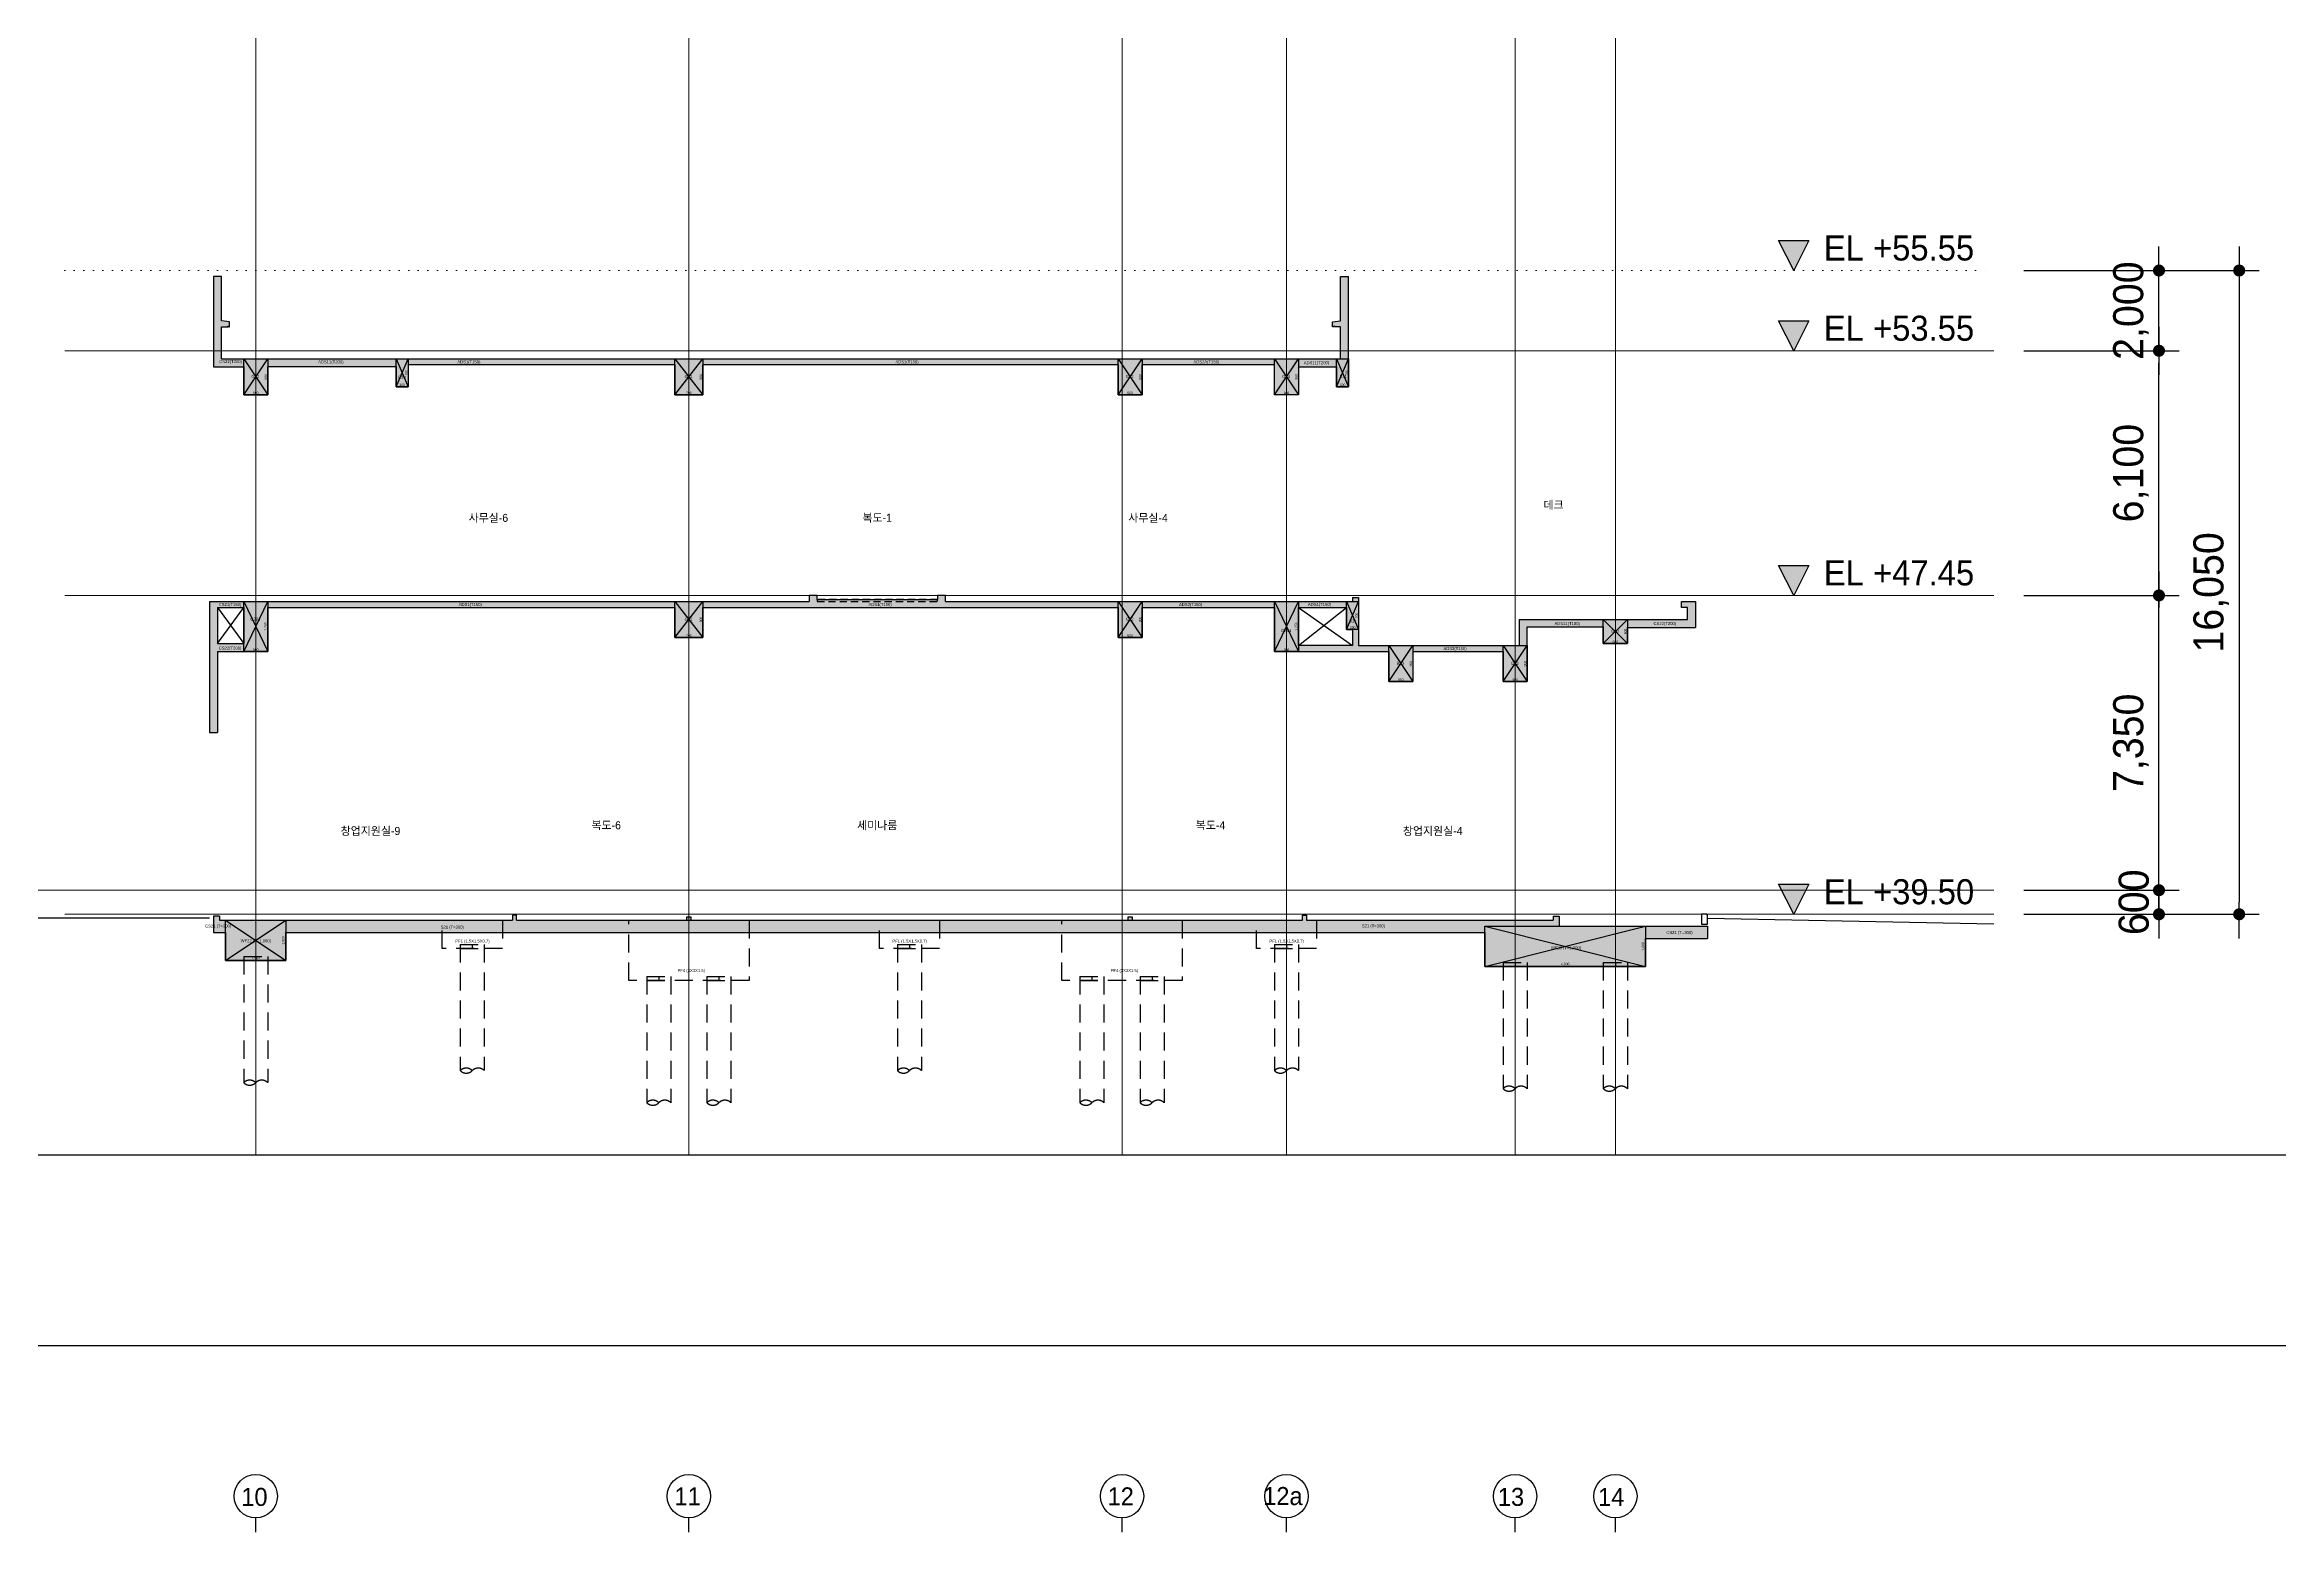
# Model space of a CAD drawing. Header units: millimetres. Extents: x 0 to 841000, y -242618 to -87908.
# Drawn here: x 122034 to 177750, y -241067 to -203978 of the extents above; entities that cross this region are included whole.
import ezdxf
from ezdxf.enums import TextEntityAlignment as Align

# ---------------------------------------------------------------- set-up
doc = ezdxf.new("R2010")
doc.units = ezdxf.units.MM
doc.header["$LTSCALE"] = 250
for name, pattern in [('DOT', [6.35, 0, -6.35]), ('HID', [2.8, 1.8, -1]), ('HIDDEN', [9.525, 6.35, -3.175]), ('PHANTOM2', [31.75, 15.875, -3.175, 3.175, -3.175, 3.175, -3.175])]:
    doc.linetypes.add(name, pattern=pattern)
doc.layers.get('Defpoints').update_dxf_attribs({"color": 151})
for name, color, linetype in [('A-CON', 2, 'Continuous'), ('A-CON-HID', 4, 'HID'), ('A-DIM', 7, 'Continuous'), ('A-SITE', 3, 'PHANTOM2'), ('A-SYM-LEVEL', 7, 'Continuous'), ('OPEN', 1, 'HID'), ('구조SOLID', 253, 'Continuous'), ('기초', 5, 'HIDDEN')]:
    doc.layers.add(name, color=color, linetype=linetype)
for name, color, linetype, plot in [('AS-HIDLINE', 205, 'Continuous', False), ('CK', 221, 'Continuous', False), ('NO-TEXT', 150, 'Continuous', False), ('NOPLOT', 191, 'Continuous', False)]:
    doc.layers.add(name, color=color, linetype=linetype, plot=plot)
doc.layers.add('CEN', color=1, linetype='Continuous', lineweight=9)
doc.styles.add('Gdim', font='Dotum.ttf')
doc.styles.add('Gtx', font='Dotum.ttf')
doc.styles.get("Standard").update_dxf_attribs({"font": 'Dotum.ttf'})
doc.dimstyles.new('G-Xdim', dxfattribs={"dimscale": 30, "dimtxt": 2, "dimasz": 1, "dimexe": 1.2, "dimexo": 1.2, "dimgap": 0, "dimtad": 1, "dimdec": 1, "dimdsep": 46, "dimlunit": 6, "dimtxsty": 'Gdim', "dimcen": 1, "dimse1": 1, "dimse2": 1, "dimsd1": 1, "dimsd2": 1, "dimclrd": 1, "dimclre": 1, "dimclrt": 256, "dimadec": 0, "dimazin": 0, "dimtfac": 1, "dimtdec": 1, "dimtix": 1, "dimtmove": 2, "dimatfit": 1, "dimfxl": 2, "dimtolj": 1, "dimlwd": -1, "dimlwe": -1, "dimarcsym": 0})
doc.dimstyles.new('Gdim250', dxfattribs={"dimscale": 250, "dimtxt": 3, "dimasz": 1.2, "dimexe": 2, "dimexo": 3, "dimgap": 1, "dimtad": 1, "dimdsep": 46, "dimlunit": 6, "dimtxsty": 'Standard', "dimblk1": '_CIDOT', "dimblk2": '_CIDOT', "dimsah": 1, "dimcen": 2.5, "dimdle": 2, "dimclrd": 1, "dimclre": 1, "dimclrt": 3, "dimazin": 2, "dimtfac": 1, "dimtix": 1, "dimtmove": 2, "dimatfit": 3, "dimldrblk": '_CIDOT', "dimfxl": 2, "dimtolj": 1, "dimtzin": 0, "dimarcsym": 0})

# ---------------------------------------------------------------- blocks, each defined once
blk = doc.blocks.new('*D333')
at = {"layer": 'Defpoints', "color": 0, "linetype": 'Continuous', "transparency": 16777216}
for p in [(-300, -900), (300, -880), (300, -900)]:
    blk.add_point(p, dxfattribs=at)
at = {"layer": 'AS-HIDLINE', "linetype": 'Continuous', "transparency": 16777216, "insert": (0, -850), "char_height": 60, "attachment_point": 5, "style": 'Gdim'}
blk.add_mtext('\\A1;600', dxfattribs=at)
blk = doc.blocks.new('*D334')
at = {"layer": 'Defpoints', "color": 0, "linetype": 'Continuous', "transparency": 16777216}
for p in [(300, 0), (280, 0), (300, -900)]:
    blk.add_point(p, dxfattribs=at)
at = {"layer": 'AS-HIDLINE', "linetype": 'Continuous', "transparency": 16777216, "insert": (250, -450), "char_height": 60, "attachment_point": 5, "rotation": 90, "style": 'Gdim'}
blk.add_mtext('\\A1;900', dxfattribs=at)
blk = doc.blocks.new('*D393')
at = {"layer": 'Defpoints', "color": 0, "linetype": 'Continuous', "transparency": 16777216}
for p in [(-570, -1000), (3430, -980), (3430, -1000)]:
    blk.add_point(p, dxfattribs=at)
at = {"layer": 'AS-HIDLINE', "linetype": 'Continuous', "transparency": 16777216, "insert": (1430, -944), "char_height": 60, "attachment_point": 5, "style": 'Gdim'}
blk.add_mtext('\\A1;4,000', dxfattribs=at)
blk = doc.blocks.new('*D394')
at = {"layer": 'Defpoints', "color": 0, "linetype": 'Continuous', "transparency": 16777216}
for p in [(3430, 0), (3410, 0), (3430, -1000)]:
    blk.add_point(p, dxfattribs=at)
at = {"layer": 'AS-HIDLINE', "linetype": 'Continuous', "transparency": 16777216, "insert": (3374, -500), "char_height": 60, "attachment_point": 5, "rotation": 90, "style": 'Gdim'}
blk.add_mtext('\\A1;1,000', dxfattribs=at)
blk = doc.blocks.new('*D331')
at = {"layer": 'Defpoints', "color": 0, "linetype": 'Continuous', "transparency": 16777216}
for p in [(-350, -900), (350, -880), (350, -900)]:
    blk.add_point(p, dxfattribs=at)
at = {"layer": 'AS-HIDLINE', "linetype": 'Continuous', "transparency": 16777216, "insert": (0, -850), "char_height": 60, "attachment_point": 5, "style": 'Gdim'}
blk.add_mtext('\\A1;700', dxfattribs=at)
blk = doc.blocks.new('*D332')
at = {"layer": 'Defpoints', "color": 0, "linetype": 'Continuous', "transparency": 16777216}
for p in [(350, 0), (330, 0), (350, -900)]:
    blk.add_point(p, dxfattribs=at)
at = {"layer": 'AS-HIDLINE', "linetype": 'Continuous', "transparency": 16777216, "insert": (300, -450), "char_height": 60, "attachment_point": 5, "rotation": 90, "style": 'Gdim'}
blk.add_mtext('\\A1;900', dxfattribs=at)
blk = doc.blocks.new('*D381')
at = {"layer": 'Defpoints', "color": 0, "linetype": 'Continuous', "transparency": 16777216}
for p in [(-300, -1250), (300, -1230), (300, -1250)]:
    blk.add_point(p, dxfattribs=at)
at = {"layer": 'AS-HIDLINE', "linetype": 'Continuous', "transparency": 16777216, "insert": (0, -1200), "char_height": 60, "attachment_point": 5, "style": 'Gdim'}
blk.add_mtext('\\A1;600', dxfattribs=at)
blk = doc.blocks.new('*D382')
at = {"layer": 'Defpoints', "color": 0, "linetype": 'Continuous', "transparency": 16777216}
for p in [(300, 0), (280, 0), (300, -1250)]:
    blk.add_point(p, dxfattribs=at)
at = {"layer": 'AS-HIDLINE', "linetype": 'Continuous', "transparency": 16777216, "insert": (244, -625), "char_height": 60, "attachment_point": 5, "rotation": 90, "style": 'Gdim'}
blk.add_mtext('\\A1;1,250', dxfattribs=at)
blk = doc.blocks.new('*D329')
at = {"layer": 'Defpoints', "color": 0, "linetype": 'Continuous', "transparency": 16777216}
for p in [(-600, -900), (0, -880), (0, -900)]:
    blk.add_point(p, dxfattribs=at)
at = {"layer": 'AS-HIDLINE', "linetype": 'Continuous', "transparency": 16777216, "insert": (-300, -850), "char_height": 60, "attachment_point": 5, "style": 'Gdim'}
blk.add_mtext('\\A1;600', dxfattribs=at)
blk = doc.blocks.new('*D330')
at = {"layer": 'Defpoints', "color": 0, "linetype": 'Continuous', "transparency": 16777216}
for p in [(0, 0), (-20, 0), (0, -900)]:
    blk.add_point(p, dxfattribs=at)
at = {"layer": 'AS-HIDLINE', "linetype": 'Continuous', "transparency": 16777216, "insert": (-50, -450), "char_height": 60, "attachment_point": 5, "rotation": 90, "style": 'Gdim'}
blk.add_mtext('\\A1;900', dxfattribs=at)
blk = doc.blocks.new('*D383')
at = {"layer": 'Defpoints', "color": 0, "linetype": 'Continuous', "transparency": 16777216}
for p in [(-300, -600), (300, -580), (300, -600)]:
    blk.add_point(p, dxfattribs=at)
at = {"layer": 'AS-HIDLINE', "linetype": 'Continuous', "transparency": 16777216, "insert": (0, -550), "char_height": 60, "attachment_point": 5, "style": 'Gdim'}
blk.add_mtext('\\A1;600', dxfattribs=at)
blk = doc.blocks.new('*D384')
at = {"layer": 'Defpoints', "color": 0, "linetype": 'Continuous', "transparency": 16777216}
for p in [(300, 0), (280, 0), (300, -600)]:
    blk.add_point(p, dxfattribs=at)
at = {"layer": 'AS-HIDLINE', "linetype": 'Continuous', "transparency": 16777216, "insert": (250, -300), "char_height": 60, "attachment_point": 5, "rotation": 90, "style": 'Gdim'}
blk.add_mtext('\\A1;600', dxfattribs=at)
blk = doc.blocks.new('*D327')
at = {"layer": 'Defpoints', "color": 0, "linetype": 'Continuous', "transparency": 16777216}
for p in [(0, -700), (300, -680), (300, -700)]:
    blk.add_point(p, dxfattribs=at)
at = {"layer": 'AS-HIDLINE', "linetype": 'Continuous', "transparency": 16777216, "insert": (150, -650), "char_height": 60, "attachment_point": 5, "style": 'Gdim'}
blk.add_mtext('\\A1;300', dxfattribs=at)
blk = doc.blocks.new('*D328')
at = {"layer": 'Defpoints', "color": 0, "linetype": 'Continuous', "transparency": 16777216}
for p in [(300, 0), (280, 0), (300, -700)]:
    blk.add_point(p, dxfattribs=at)
at = {"layer": 'AS-HIDLINE', "linetype": 'Continuous', "transparency": 16777216, "insert": (250, -350), "char_height": 60, "attachment_point": 5, "rotation": 90, "style": 'Gdim'}
blk.add_mtext('\\A1;700', dxfattribs=at)
blk = doc.blocks.new('*D335')
at = {"layer": 'Defpoints', "color": 0, "linetype": 'Continuous', "transparency": 16777216}
for p in [(-570, -1000), (930, -980), (930, -1000)]:
    blk.add_point(p, dxfattribs=at)
at = {"layer": 'AS-HIDLINE', "linetype": 'Continuous', "transparency": 16777216, "insert": (180, -944), "char_height": 60, "attachment_point": 5, "style": 'Gdim'}
blk.add_mtext('\\A1;1,500', dxfattribs=at)
blk = doc.blocks.new('*D336')
at = {"layer": 'Defpoints', "color": 0, "linetype": 'Continuous', "transparency": 16777216}
for p in [(930, 0), (910, 0), (930, -1000)]:
    blk.add_point(p, dxfattribs=at)
at = {"layer": 'AS-HIDLINE', "linetype": 'Continuous', "transparency": 16777216, "insert": (874, -500), "char_height": 60, "attachment_point": 5, "rotation": 90, "style": 'Gdim'}
blk.add_mtext('\\A1;1,000', dxfattribs=at)
blk = doc.blocks.new('*D337')
at = {"layer": 'Defpoints', "color": 0, "linetype": 'Continuous', "transparency": 16777216}
for p in [(-250, -700), (50, -680), (50, -700)]:
    blk.add_point(p, dxfattribs=at)
at = {"layer": 'AS-HIDLINE', "linetype": 'Continuous', "transparency": 16777216, "insert": (-100, -650), "char_height": 60, "attachment_point": 5, "style": 'Gdim'}
blk.add_mtext('\\A1;300', dxfattribs=at)
blk = doc.blocks.new('*D338')
at = {"layer": 'Defpoints', "color": 0, "linetype": 'Continuous', "transparency": 16777216}
for p in [(50, 0), (30, 0), (50, -700)]:
    blk.add_point(p, dxfattribs=at)
at = {"layer": 'AS-HIDLINE', "linetype": 'Continuous', "transparency": 16777216, "insert": (0, -350), "char_height": 60, "attachment_point": 5, "rotation": 90, "style": 'Gdim'}
blk.add_mtext('\\A1;700', dxfattribs=at)
blk = doc.blocks.new('*D375')
at = {"layer": 'Defpoints', "color": 0, "linetype": 'Continuous', "transparency": 16777216}
for p in [(-300, -700), (0, -680), (0, -700)]:
    blk.add_point(p, dxfattribs=at)
at = {"layer": 'AS-HIDLINE', "linetype": 'Continuous', "transparency": 16777216, "insert": (-150, -650), "char_height": 60, "attachment_point": 5, "style": 'Gdim'}
blk.add_mtext('\\A1;300', dxfattribs=at)
blk = doc.blocks.new('*D376')
at = {"layer": 'Defpoints', "color": 0, "linetype": 'Continuous', "transparency": 16777216}
for p in [(0, 0), (-20, 0), (0, -700)]:
    blk.add_point(p, dxfattribs=at)
at = {"layer": 'AS-HIDLINE', "linetype": 'Continuous', "transparency": 16777216, "insert": (-50, -350), "char_height": 60, "attachment_point": 5, "rotation": 90, "style": 'Gdim'}
blk.add_mtext('\\A1;700', dxfattribs=at)
blk = doc.blocks.new('A$C481fd194')
blk.add_hatch(color=256).paths.add_polyline_path([(375, 750), (-375, 750), (0, 0)])
blk.add_lwpolyline([(0, 0), (-375, 750), (375, 750), (0, 0)])
blk = doc.blocks.new('A$C8d7ec12c')
at = {"layer": 'A-SYM-LEVEL'}
for p in [(0, 0), (0, -2000), (0, -8100), (0, -16050)]:
    blk.add_blockref('A$C481fd194', p, dxfattribs=at)
at = {"layer": 'A-SYM-LEVEL', "style": 'Gdim'}
for s, p in [('EL +55.55', (750, 250)), ('EL +53.55', (750, -1750)), ('EL +47.45', (750, -7850)), ('EL +39.50', (750, -15800))]:
    blk.add_text(s, height=625, dxfattribs=at).set_placement(p)
blk = doc.blocks.new('파일')
at = {"layer": 'NOPLOT', "linetype": 'HID'}
blk.add_line((71, 790, 0), (671, 790, 0), dxfattribs=at)
at = {"layer": 'NOPLOT'}
blk.add_line((371, 890, 0), (371, 790, 0), dxfattribs=at)
at = {"layer": '기초', "linetype": 'HID'}
for p, q in [((71, 890, 0), (671, 890, 0)), ((71, 890, 0), (71, -2258, 0)), ((671, 890, 0), (671, -2258, 0))]:
    blk.add_line(p, q, dxfattribs=at)
for centre, start, end in [((221, -2408, 0), 45, 135), ((521, -2408, 0), 45, 135), ((221, -2108, 0), 225, 315)]:
    blk.add_arc(centre, 212, start, end, dxfattribs=at)
blk = doc.blocks.new('_CIDOT')
at = {"color": 0, "linetype": 'ByBlock'}
blk.add_line((2, 0), (-1, 0), dxfattribs=at)
at = {"color": 0, "linetype": 'ByBlock', "const_width": 0.5}
blk.add_lwpolyline([(-0.25, 0, 1), (0.25, 0, 1)], format="xyb", close=True, dxfattribs=at)
blk = doc.blocks.new('*D290')
at = {"layer": 'A-DIM', "color": 1, "lineweight": -2, "transparency": 16777216}
for p, q in [((171382, -217708), (175250, -217708)), ((174750, -224758), (174750, -218008)), ((171382, -225058), (175250, -225058))]:
    blk.add_line(p, q, dxfattribs=at)
at = {"layer": 'Defpoints', "color": 0, "transparency": 16777216}
for p in [(170632, -217708), (174750, -217708), (170632, -225058)]:
    blk.add_point(p, dxfattribs=at)
at = {"layer": 'A-DIM', "color": 1, "lineweight": -2, "transparency": 16777216, "xscale": 299.9999999999998, "yscale": 299.9999999999998, "zscale": 299.9999999999998}
for p, rotation in [((174750, -217708), 90), ((174750, -225058), 270)]:
    blk.add_blockref('_CIDOT', p, dxfattribs=dict(at, rotation=rotation))
at = {"layer": 'A-DIM', "color": 3, "transparency": 16777216, "insert": (174052, -221383), "char_height": 750, "attachment_point": 5, "rotation": 90}
blk.add_mtext('\\A1;7,350', dxfattribs=at)
blk = doc.blocks.new('*D291')
at = {"layer": 'A-DIM', "color": 1, "lineweight": -2, "transparency": 16777216}
for p, q in [((171382, -211608), (175250, -211608)), ((174750, -217408), (174750, -211908)), ((171382, -217708), (175250, -217708))]:
    blk.add_line(p, q, dxfattribs=at)
at = {"layer": 'Defpoints', "color": 0, "transparency": 16777216}
for p in [(170632, -211608), (174750, -211608), (170632, -217708)]:
    blk.add_point(p, dxfattribs=at)
at = {"layer": 'A-DIM', "color": 1, "lineweight": -2, "transparency": 16777216, "xscale": 299.9999999999998, "yscale": 299.9999999999998, "zscale": 299.9999999999998}
for p, rotation in [((174750, -211608), 90), ((174750, -217708), 270)]:
    blk.add_blockref('_CIDOT', p, dxfattribs=dict(at, rotation=rotation))
at = {"layer": 'A-DIM', "color": 3, "transparency": 16777216, "insert": (174052, -214658), "char_height": 750, "attachment_point": 5, "rotation": 90}
blk.add_mtext('\\A1;6,100', dxfattribs=at)
blk = doc.blocks.new('*D294')
at = {"layer": 'A-DIM', "color": 1, "lineweight": -2, "transparency": 16777216}
for p, q in [((171382, -209608), (177250, -209608)), ((176750, -209908), (176750, -225358)), ((171382, -225658), (177250, -225658))]:
    blk.add_line(p, q, dxfattribs=at)
at = {"layer": 'Defpoints', "color": 0, "transparency": 16777216}
for p in [(170632, -209608), (170632, -225658), (176750, -225658)]:
    blk.add_point(p, dxfattribs=at)
at = {"layer": 'A-DIM', "color": 1, "lineweight": -2, "transparency": 16777216, "xscale": 299.9999999999998, "yscale": 299.9999999999998, "zscale": 299.9999999999998}
for p, rotation in [((176750, -209608), 90), ((176750, -225658), 270)]:
    blk.add_blockref('_CIDOT', p, dxfattribs=dict(at, rotation=rotation))
at = {"layer": 'A-DIM', "color": 3, "transparency": 16777216, "insert": (176052, -217633), "char_height": 750, "attachment_point": 5, "rotation": 90}
blk.add_mtext('\\A1;16,050', dxfattribs=at)
blk = doc.blocks.new('*D295')
at = {"layer": 'A-DIM', "color": 1, "lineweight": -2, "transparency": 16777216}
for p, q in [((174750, -224758), (174750, -224458)), ((171382, -225058), (175250, -225058)), ((174750, -225058), (174750, -225658)), ((171382, -225658), (175250, -225658)), ((174750, -225958), (174750, -226258))]:
    blk.add_line(p, q, dxfattribs=at)
at = {"layer": 'Defpoints', "color": 0, "transparency": 16777216}
for p in [(170632, -225058), (170632, -225658), (174750, -225658)]:
    blk.add_point(p, dxfattribs=at)
at = {"layer": 'A-DIM', "color": 1, "lineweight": -2, "transparency": 16777216, "xscale": 299.9999999999998, "yscale": 299.9999999999998, "zscale": 299.9999999999998}
for p, rotation in [((174750, -225058), 270), ((174750, -225658), 90)]:
    blk.add_blockref('_CIDOT', p, dxfattribs=dict(at, rotation=rotation))
at = {"layer": 'A-DIM', "color": 3, "transparency": 16777216, "insert": (174124, -225358), "char_height": 750, "attachment_point": 5, "rotation": 90}
blk.add_mtext('\\A1;600', dxfattribs=at)
blk = doc.blocks.new('*D296')
at = {"layer": 'A-DIM', "color": 1, "lineweight": -2, "transparency": 16777216}
for p, q in [((174750, -209308), (174750, -209008)), ((171382, -209608), (175250, -209608)), ((174750, -211608), (174750, -209608)), ((171382, -211608), (175250, -211608)), ((174750, -211908), (174750, -212208))]:
    blk.add_line(p, q, dxfattribs=at)
at = {"layer": 'Defpoints', "color": 0, "transparency": 16777216}
for p in [(170632, -209608), (174750, -209608), (170632, -211608)]:
    blk.add_point(p, dxfattribs=at)
at = {"layer": 'A-DIM', "color": 1, "lineweight": -2, "transparency": 16777216, "xscale": 299.9999999999998, "yscale": 299.9999999999998, "zscale": 299.9999999999998}
for p, rotation in [((174750, -209608), 270), ((174750, -211608), 90)]:
    blk.add_blockref('_CIDOT', p, dxfattribs=dict(at, rotation=rotation))
at = {"layer": 'A-DIM', "color": 3, "transparency": 16777216, "insert": (174052, -210608), "char_height": 750, "attachment_point": 5, "rotation": 90}
blk.add_mtext('\\A1;2,000', dxfattribs=at)
blk = doc.blocks.new('A$Ca5fe03a1')
at = {"layer": 'CK', "linetype": 'Continuous', "elevation": 0}
for points in [[(95200, 0), (95200, 360, -1), (95200, 1440, -1), (95200, 360, 0)], [(106000, 0), (106000, 360, -1), (106000, 1440, -1), (106000, 360, 0)], [(116800, 0), (116800, 360, -1), (116800, 1440, -1), (116800, 360, 0)], [(120900, 0), (120900, 360, -1), (120900, 1440, -1), (120900, 360, 0)], [(126600, 0), (126600, 360, -1), (126600, 1440, -1), (126600, 360, 0)], [(129100, 0), (129100, 360, -1), (129100, 1440, -1), (129100, 360, 0)]]:
    blk.add_lwpolyline(points, format="xyb", dxfattribs=at)
at = {"layer": 'CK', "linetype": 'Continuous', "style": 'Gtx'}
for s, p in [('10', (94840, 658)), ('11', (105640, 670)), ('12', (116440, 670)), ('12a', (120320, 679)), ('13', (126171, 658)), ('14', (128671, 658))]:
    blk.add_text(s, height=450, dxfattribs=at).set_placement(p)
blk = doc.blocks.new('*U109')
at = {"layer": 'AS-HIDLINE', "linetype": 'Continuous'}
for p, q in [((-300, -900), (300, 0)), ((-300, 0), (300, -900))]:
    blk.add_line(p, q, dxfattribs=at)
blk.add_lwpolyline([(-300, -900), (-300, 0), (300, 0), (300, -900)], close=True, dxfattribs=at)
dim = blk.add_linear_dim(base=(280.13, 0), p1=(300, -900), p2=(300, 0), angle=90, dimstyle='G-Xdim', override={"dimtxsty": 'Gdim'}, dxfattribs=at)
dim.commit()
dim.dimension.update_dxf_attribs({"geometry": '*D334', "text_midpoint": (250.09, -450)})
dim = blk.add_linear_dim(base=(300, -880.06), p1=(-300, -900), p2=(300, -900), dimstyle='G-Xdim', override={"dimtxsty": 'Gdim'}, dxfattribs=at)
dim.commit()
dim.dimension.update_dxf_attribs({"geometry": '*D333', "text_midpoint": (0, -850.02)})
blk = doc.blocks.new('*U141')
at = {"layer": 'AS-HIDLINE', "linetype": 'Continuous'}
for p, q in [((-570.09, -1000), (3429.91, 0)), ((-570.09, 0), (3429.91, -1000))]:
    blk.add_line(p, q, dxfattribs=at)
blk.add_lwpolyline([(-570.09, -1000), (-570.09, 0), (3429.91, 0), (3429.91, -1000)], close=True, dxfattribs=at)
dim = blk.add_linear_dim(base=(3410.04, 0), p1=(3429.91, -1000), p2=(3429.91, 0), angle=90, dimstyle='G-Xdim', override={"dimtxsty": 'Gdim'}, dxfattribs=at)
dim.commit()
dim.dimension.update_dxf_attribs({"geometry": '*D394', "text_midpoint": (3374.21, -500)})
dim = blk.add_linear_dim(base=(3429.91, -980.06), p1=(-570.09, -1000), p2=(3429.91, -1000), dimstyle='G-Xdim', override={"dimtxsty": 'Gdim'}, dxfattribs=at)
dim.commit()
dim.dimension.update_dxf_attribs({"geometry": '*D393', "text_midpoint": (1429.91, -944.24)})
blk = doc.blocks.new('*U108')
at = {"layer": 'AS-HIDLINE', "linetype": 'Continuous'}
for p, q in [((-350, -900), (350, 0)), ((-350, 0), (350, -900))]:
    blk.add_line(p, q, dxfattribs=at)
blk.add_lwpolyline([(-350, -900), (-350, 0), (350, 0), (350, -900)], close=True, dxfattribs=at)
dim = blk.add_linear_dim(base=(330.13, 0), p1=(350, -900), p2=(350, 0), angle=90, dimstyle='G-Xdim', override={"dimtxsty": 'Gdim'}, dxfattribs=at)
dim.commit()
dim.dimension.update_dxf_attribs({"geometry": '*D332', "text_midpoint": (300.09, -450)})
dim = blk.add_linear_dim(base=(350, -880.06), p1=(-350, -900), p2=(350, -900), dimstyle='G-Xdim', override={"dimtxsty": 'Gdim'}, dxfattribs=at)
dim.commit()
dim.dimension.update_dxf_attribs({"geometry": '*D331', "text_midpoint": (0, -850.02)})
blk = doc.blocks.new('*U134')
at = {"layer": 'AS-HIDLINE', "linetype": 'Continuous'}
for p, q in [((-300, -1250), (300, 0)), ((-300, 0), (300, -1250))]:
    blk.add_line(p, q, dxfattribs=at)
blk.add_lwpolyline([(-300, -1250), (-300, 0), (300, 0), (300, -1250)], close=True, dxfattribs=at)
dim = blk.add_linear_dim(base=(280.13, 0), p1=(300, -1250), p2=(300, 0), angle=90, dimstyle='G-Xdim', override={"dimtxsty": 'Gdim'}, dxfattribs=at)
dim.commit()
dim.dimension.update_dxf_attribs({"geometry": '*D382', "text_midpoint": (244.31, -625)})
dim = blk.add_linear_dim(base=(300, -1230.06), p1=(-300, -1250), p2=(300, -1250), dimstyle='G-Xdim', override={"dimtxsty": 'Gdim'}, dxfattribs=at)
dim.commit()
dim.dimension.update_dxf_attribs({"geometry": '*D381', "text_midpoint": (0, -1200.02)})
blk = doc.blocks.new('*U107')
at = {"layer": 'AS-HIDLINE', "linetype": 'Continuous'}
for p, q in [((-600, -900), (0, 0)), ((-600, 0), (0, -900))]:
    blk.add_line(p, q, dxfattribs=at)
blk.add_lwpolyline([(-600, -900), (-600, 0), (0, 0), (0, -900)], close=True, dxfattribs=at)
dim = blk.add_linear_dim(base=(-19.87, 0), p1=(0, -900), p2=(0, 0), angle=90, dimstyle='G-Xdim', override={"dimtxsty": 'Gdim'}, dxfattribs=at)
dim.commit()
dim.dimension.update_dxf_attribs({"geometry": '*D330', "text_midpoint": (-49.91, -450)})
dim = blk.add_linear_dim(base=(0, -880.06), p1=(-600, -900), p2=(0, -900), dimstyle='G-Xdim', override={"dimtxsty": 'Gdim'}, dxfattribs=at)
dim.commit()
dim.dimension.update_dxf_attribs({"geometry": '*D329', "text_midpoint": (-300, -850.02)})
blk = doc.blocks.new('*U135')
at = {"layer": 'AS-HIDLINE', "linetype": 'Continuous'}
for p, q in [((-300, -600), (300, 0)), ((-300, 0), (300, -600))]:
    blk.add_line(p, q, dxfattribs=at)
blk.add_lwpolyline([(-300, -600), (-300, 0), (300, 0), (300, -600)], close=True, dxfattribs=at)
dim = blk.add_linear_dim(base=(280.13, 0), p1=(300, -600), p2=(300, 0), angle=90, dimstyle='G-Xdim', override={"dimtxsty": 'Gdim'}, dxfattribs=at)
dim.commit()
dim.dimension.update_dxf_attribs({"geometry": '*D384', "text_midpoint": (250.09, -300)})
dim = blk.add_linear_dim(base=(300, -580.06), p1=(-300, -600), p2=(300, -600), dimstyle='G-Xdim', override={"dimtxsty": 'Gdim'}, dxfattribs=at)
dim.commit()
dim.dimension.update_dxf_attribs({"geometry": '*D383', "text_midpoint": (0, -550.02)})
blk = doc.blocks.new('*U106')
at = {"layer": 'AS-HIDLINE', "linetype": 'Continuous'}
for p, q in [((0, -700), (300, 0)), ((0, 0), (300, -700))]:
    blk.add_line(p, q, dxfattribs=at)
blk.add_lwpolyline([(0, -700), (0, 0), (300, 0), (300, -700)], close=True, dxfattribs=at)
dim = blk.add_linear_dim(base=(280.13, 0), p1=(300, -700), p2=(300, 0), angle=90, dimstyle='G-Xdim', override={"dimtxsty": 'Gdim'}, dxfattribs=at)
dim.commit()
dim.dimension.update_dxf_attribs({"geometry": '*D328', "text_midpoint": (250.09, -350)})
dim = blk.add_linear_dim(base=(300, -680.06), p1=(0, -700), p2=(300, -700), dimstyle='G-Xdim', override={"dimtxsty": 'Gdim'}, dxfattribs=at)
dim.commit()
dim.dimension.update_dxf_attribs({"geometry": '*D327', "text_midpoint": (150, -650.02)})
blk = doc.blocks.new('*U110')
at = {"layer": 'AS-HIDLINE', "linetype": 'Continuous'}
for p, q in [((-570.09, -1000), (929.91, 0)), ((-570.09, 0), (929.91, -1000))]:
    blk.add_line(p, q, dxfattribs=at)
blk.add_lwpolyline([(-570.09, -1000), (-570.09, 0), (929.91, 0), (929.91, -1000)], close=True, dxfattribs=at)
dim = blk.add_linear_dim(base=(910.04, 0), p1=(929.91, -1000), p2=(929.91, 0), angle=90, dimstyle='G-Xdim', override={"dimtxsty": 'Gdim'}, dxfattribs=at)
dim.commit()
dim.dimension.update_dxf_attribs({"geometry": '*D336', "text_midpoint": (874.21, -500)})
dim = blk.add_linear_dim(base=(929.91, -980.06), p1=(-570.09, -1000), p2=(929.91, -1000), dimstyle='G-Xdim', override={"dimtxsty": 'Gdim'}, dxfattribs=at)
dim.commit()
dim.dimension.update_dxf_attribs({"geometry": '*D335', "text_midpoint": (179.91, -944.24)})
blk = doc.blocks.new('*U111')
at = {"layer": 'AS-HIDLINE', "linetype": 'Continuous'}
for p, q in [((-250, -700), (50, 0)), ((-250, 0), (50, -700))]:
    blk.add_line(p, q, dxfattribs=at)
blk.add_lwpolyline([(-250, -700), (-250, 0), (50, 0), (50, -700)], close=True, dxfattribs=at)
dim = blk.add_linear_dim(base=(30.13, 0), p1=(50, -700), p2=(50, 0), angle=90, dimstyle='G-Xdim', override={"dimtxsty": 'Gdim'}, dxfattribs=at)
dim.commit()
dim.dimension.update_dxf_attribs({"geometry": '*D338', "text_midpoint": (0.09, -350)})
dim = blk.add_linear_dim(base=(50, -680.06), p1=(-250, -700), p2=(50, -700), dimstyle='G-Xdim', override={"dimtxsty": 'Gdim'}, dxfattribs=at)
dim.commit()
dim.dimension.update_dxf_attribs({"geometry": '*D337', "text_midpoint": (-100, -650.02)})
blk = doc.blocks.new('*U130')
at = {"layer": 'AS-HIDLINE', "linetype": 'Continuous'}
for p, q in [((-300, -700), (0, 0)), ((-300, 0), (0, -700))]:
    blk.add_line(p, q, dxfattribs=at)
blk.add_lwpolyline([(-300, -700), (-300, 0), (0, 0), (0, -700)], close=True, dxfattribs=at)
dim = blk.add_linear_dim(base=(-19.87, 0), p1=(0, -700), p2=(0, 0), angle=90, dimstyle='G-Xdim', override={"dimtxsty": 'Gdim'}, dxfattribs=at)
dim.commit()
dim.dimension.update_dxf_attribs({"geometry": '*D376', "text_midpoint": (-49.91, -350)})
dim = blk.add_linear_dim(base=(0, -680.06), p1=(-300, -700), p2=(0, -700), dimstyle='G-Xdim', override={"dimtxsty": 'Gdim'}, dxfattribs=at)
dim.commit()
dim.dimension.update_dxf_attribs({"geometry": '*D375', "text_midpoint": (-150, -650.02)})

msp = doc.modelspace()

# ---------------------------------------------------------------- hatches: boundary and pattern name
at = {"layer": '구조SOLID'}
h = msp.add_hatch(color=253, dxfattribs=at)
h.dxf.hatch_style = 1
h.paths.add_polyline_path([(138445.252, -211958.412), (148795.252, -211958.412), (148795.252, -212708.412), (149395.252, -212708.412), (149395.252, -211958.412), (152695.252, -211958.412), (152695.252, -212708.412), (153295.252, -212708.412), (153295.252, -212008.412), (154245.252, -212008.412), (154245.252, -212508.412), (154545.252, -212508.412), (154545.252, -209758.412), (154345.252, -209758.412), (154345.252, -210858.412), (154145.252, -210888.412), (154145.252, -211008.412), (154175.252, -211008.412), (154175.252, -210993.412), (154190.252, -210993.412), (154190.252, -211008.412), (154345.252, -211008.412), (154345.252, -211808.412), (126445.252, -211808.412), (126445.252, -211008.412), (126600.252, -211008.412), (126600.252, -210993.412), (126615.252, -210993.412), (126615.252, -211008.412), (126645.252, -211008.412), (126645.252, -210888.412), (126445.252, -210858.412), (126445.252, -209758.412), (126245.252, -209758.412), (126245.252, -212008.412), (126995.252, -212008.412), (126995.252, -212708.412), (127595.252, -212708.412), (127595.252, -212008.412), (130795.252, -212008.412), (130795.252, -212508.412), (131095.252, -212508.412), (131095.252, -211958.412), (137745.252, -211958.412), (137745.252, -212708.412), (138445.252, -212708.412)])
h = msp.add_hatch(color=253, dxfattribs=at)
h.dxf.hatch_style = 1
h.paths.add_polyline_path([(138445.252, -218008.412), (148795.252, -218008.412), (148795.252, -218758.412), (149395.252, -218758.412), (149395.252, -218008.412), (152695.252, -218008.412), (152695.252, -219108.412), (155545.252, -219108.412), (155545.252, -219858.412), (156145.252, -219858.412), (156145.252, -219108.412), (158395.252, -219108.412), (158395.252, -219858.412), (158995.252, -219858.412), (158995.252, -218488.412), (160895.252, -218488.412), (160895.252, -218908.412), (161495.252, -218908.412), (161495.252, -218508.412), (163195.252, -218508.412), (163195.252, -217858.412), (162845.252, -217858.412), (162845.252, -218008.412), (162995.252, -218008.412), (162995.252, -218308.412), (158795.252, -218308.412), (158795.252, -218958.412), (154795.252, -218958.412), (154795.252, -217758.412), (154645.252, -217758.412), (154645.252, -217858.412), (144495.252, -217858.412), (144495.252, -217708.412), (144295.252, -217708.412), (144295.252, -217808.412), (141295.252, -217808.412), (141295.252, -217708.412), (141095.252, -217708.412), (141095.252, -217858.412), (126145.252, -217858.412), (126145.252, -221128.412), (126345.252, -221128.412), (126345.252, -219108.412), (127595.252, -219108.412), (127595.252, -218008.412), (137745.252, -218008.412), (137745.252, -218758.412), (138445.252, -218758.412)])
h.paths.add_polyline_path([(126995.252, -218908.412), (126345.252, -218908.412), (126345.252, -218008.412), (126995.252, -218008.412)], flags=16)
h.paths.add_polyline_path([(153295.252, -218008.412), (154495.252, -218008.412), (154495.252, -218558.412), (154645.252, -218558.412), (154645.252, -218958.412), (153295.252, -218958.412)], flags=16)
h = msp.add_hatch(color=253, dxfattribs=at)
h.dxf.hatch_style = 1
h.paths.add_polyline_path([(128045.252, -226108.412), (157945.252, -226108.412), (157945.252, -226958.412), (161945.252, -226958.412), (161945.252, -226258.412), (163495.252, -226258.412), (163495.252, -225958.412), (159795.252, -225958.412), (159795.252, -225708.412), (159645.252, -225708.412), (159645.252, -225808.412), (153495.391, -225808.412), (153495.391, -225678.412), (153395.391, -225678.412), (153395.391, -225808.412), (149145.391, -225808.412), (149145.391, -225723.412), (149045.391, -225723.412), (149045.391, -225808.412), (138145.391, -225808.412), (138145.391, -225723.412), (138045.391, -225723.412), (138045.391, -225808.412), (133795.391, -225808.412), (133795.391, -225678.412), (133695.391, -225678.412), (133695.391, -225808.412), (126395.252, -225808.412), (126395.252, -225708.412), (126245.252, -225708.412), (126245.252, -226108.412), (126545.252, -226108.412), (126545.252, -226808.412), (128045.252, -226808.412)])

# ---------------------------------------------------------------- linework, layer by layer
at = {"layer": 'A-CON'}
for p, q in [((126445.252, -209758.412), (126245.252, -209758.412)), ((126245.252, -209758.412), (126245.252, -212008.412)), ((126445.252, -210858.412), (126445.252, -209758.412)), ((154345.252, -210858.412), (154345.252, -209758.412)), ((154345.252, -209758.412), (154545.252, -209758.412)), ((154545.252, -212508.412), (154545.252, -209758.412)), ((126645.252, -210888.412), (126445.252, -210858.412)), ((126445.252, -211808.412), (126445.252, -211008.412)), ((126445.252, -211008.412), (126600.252, -211008.412)), ((126600.252, -211008.412), (126600.252, -210993.412)), ((126600.252, -210993.412), (126615.252, -210993.412)), ((126615.252, -210993.412), (126615.252, -211008.412)), ((126615.252, -211008.412), (126645.252, -211008.412)), ((126645.252, -211008.412), (126645.252, -210888.412)), ((154145.252, -210888.412), (154345.252, -210858.412)), ((154145.252, -211008.412), (154145.252, -210888.412)), ((154175.252, -211008.412), (154145.252, -211008.412)), ((154190.252, -210993.412), (154175.252, -210993.412)), ((154175.252, -210993.412), (154175.252, -211008.412)), ((154190.252, -211008.412), (154190.252, -210993.412)), ((154345.252, -211008.412), (154190.252, -211008.412)), ((154345.252, -211808.412), (154345.252, -211008.412)), ((126245.252, -212008.412), (126995.252, -212008.412)), ((126445.252, -211808.412), (154345.252, -211808.412)), ((126995.252, -212008.412), (126995.252, -212708.412)), ((127595.252, -212708.412), (127595.252, -212008.412)), ((130795.252, -212008.412), (127595.252, -212008.412)), ((130795.252, -212008.412), (130795.252, -212508.412)), ((137745.252, -211958.412), (131095.252, -211958.412)), ((131095.252, -211958.412), (131095.252, -212508.412)), ((137745.252, -211958.412), (137745.252, -212708.412)), ((148795.252, -211958.412), (138445.252, -211958.412)), ((138445.252, -212708.412), (138445.252, -211958.412)), ((148795.252, -211958.412), (148795.252, -212708.412)), ((152695.252, -211958.412), (149395.252, -211958.412)), ((149395.252, -212708.412), (149395.252, -211958.412)), ((152695.252, -212708.412), (152695.252, -211958.412)), ((153295.252, -212008.412), (153295.252, -212708.412)), ((153295.252, -212008.412), (154245.252, -212008.412)), ((154245.252, -212008.412), (154245.252, -212508.412)), ((126995.252, -212708.412), (127595.252, -212708.412)), ((130795.252, -212508.412), (131095.252, -212508.412)), ((137745.252, -212708.412), (138445.252, -212708.412)), ((148795.252, -212708.412), (149395.252, -212708.412)), ((153295.252, -212708.412), (152695.252, -212708.412)), ((154245.252, -212508.412), (154545.252, -212508.412)), ((141295.252, -217708.412), (141095.252, -217708.412)), ((141095.252, -217708.412), (141095.252, -217858.412)), ((141295.252, -217808.412), (141295.252, -217708.412)), ((141295.252, -217808.412), (144295.252, -217808.412)), ((144495.252, -217708.412), (144295.252, -217708.412)), ((144295.252, -217708.412), (144295.252, -217808.412)), ((144495.252, -217858.412), (144495.252, -217708.412)), ((154645.252, -217758.412), (154645.252, -217858.412)), ((154645.252, -217758.412), (154795.252, -217758.412)), ((154795.252, -217758.412), (154795.252, -218958.412)), ((126145.252, -217858.412), (141095.252, -217858.412)), ((126145.252, -217858.412, 0), (126145.252, -221128.412, 0)), ((126345.252, -218008.412, 0), (126995.252, -218008.412)), ((126345.252, -218008.412, 0), (126345.252, -218908.412, 0)), ((126995.252, -218008.412), (126995.252, -218908.412)), ((127595.252, -218008.412), (137745.252, -218008.412)), ((127595.252, -219108.412), (127595.252, -218008.412)), ((137745.252, -218008.412), (137745.252, -218758.412)), ((138445.252, -218008.412), (148795.252, -218008.412)), ((138445.252, -218758.412), (138445.252, -218008.412)), ((144495.252, -217858.412), (154645.252, -217858.412)), ((148795.252, -218008.412), (148795.252, -218758.412)), ((149395.252, -218008.412), (152695.252, -218008.412)), ((149395.252, -218758.412), (149395.252, -218008.412)), ((152695.252, -218008.412), (152695.252, -219108.412)), ((153295.252, -218958.412), (153295.252, -218008.412)), ((153295.252, -218008.412), (154495.252, -218008.412)), ((154495.252, -218008.412), (154495.252, -218558.412)), ((158795.252, -218308.412), (162995.252, -218308.412)), ((158795.252, -218308.412), (158795.252, -218958.412)), ((162845.252, -218008.412), (162845.252, -217858.412)), ((162845.252, -217858.412), (163195.252, -217858.412)), ((162995.252, -218008.412), (162845.252, -218008.412)), ((162995.252, -218308.412), (162995.252, -218008.412)), ((163195.252, -217858.412), (163195.252, -218508.412)), ((126345.252, -218908.412), (126995.252, -218908.412)), ((137745.252, -218758.412), (138445.252, -218758.412)), ((148795.252, -218758.412), (149395.252, -218758.412)), ((154645.252, -218958.412), (153295.252, -218958.412)), ((154495.252, -218558.412), (154645.252, -218558.412)), ((154645.252, -218558.412), (154645.252, -218958.412)), ((154795.252, -218958.412), (158795.252, -218958.412)), ((158995.252, -218488.412), (160895.252, -218488.412)), ((158995.252, -219858.412), (158995.252, -218488.412)), ((160895.252, -218488.412), (160895.252, -218908.412)), ((160895.252, -218908.412), (161495.252, -218908.412)), ((161495.252, -218908.412), (161495.252, -218508.412)), ((161495.252, -218508.412), (163195.252, -218508.412)), ((126345.252, -219108.412), (127595.252, -219108.412)), ((126345.252, -219108.412, 0), (126345.252, -221128.412, 0)), ((152695.252, -219108.412), (155545.252, -219108.412)), ((155545.252, -219108.412), (155545.252, -219858.412)), ((156145.252, -219108.412), (158395.252, -219108.412)), ((156145.252, -219108.412), (156145.252, -219858.412)), ((158395.252, -219108.412), (158395.252, -219858.412)), ((155545.252, -219858.412), (156145.252, -219858.412)), ((158395.252, -219858.412), (158995.252, -219858.412)), ((126145.252, -221128.412, 0), (126345.252, -221128.412, 0)), ((126245.252, -225708.412, 0), (126245.252, -226108.412, 0)), ((126395.252, -225708.412, 0), (126245.252, -225708.412, 0)), ((126245.252, -226108.412), (126545.252, -226108.412)), ((126395.252, -225708.412, 0), (126395.252, -225808.412, 0)), ((126395.252, -225808.412), (133695.391, -225808.412)), ((126545.252, -226108.412), (126545.252, -226808.412)), ((128045.252, -226108.412), (157945.252, -226108.412)), ((128045.252, -226808.412), (128045.252, -226108.412)), ((133795.391, -225678.412), (133695.391, -225678.412)), ((133695.391, -225678.412), (133695.391, -225808.412)), ((133795.391, -225808.412), (133795.391, -225678.412)), ((133795.391, -225808.412), (138045.391, -225808.412)), ((138045.391, -225808.412, 0), (138045.391, -225723.412, 0)), ((138045.391, -225723.412, 0), (138145.391, -225723.412, 0)), ((138145.391, -225723.412, 0), (138145.391, -225808.412, 0)), ((138145.391, -225808.412), (149045.39, -225808.412)), ((149045.391, -225808.412, 0), (149045.391, -225723.412, 0)), ((149045.391, -225723.412, 0), (149145.391, -225723.412, 0)), ((149145.39, -225808.412), (153395.391, -225808.412)), ((149145.391, -225723.412, 0), (149145.391, -225808.412, 0)), ((153395.391, -225808.412), (153395.391, -225678.412)), ((153395.391, -225678.412), (153495.391, -225678.412)), ((153495.391, -225678.412), (153495.391, -225808.412)), ((153495.391, -225808.412), (159645.252, -225808.412)), ((157945.252, -226108.412), (157945.252, -226958.412)), ((159645.252, -225708.412), (159795.252, -225708.412)), ((159645.252, -225708.412), (159645.252, -225808.412)), ((159795.252, -225708.412), (159795.252, -225958.412)), ((159795.252, -225958.412), (163495.252, -225958.412)), ((163495.252, -225958.412), (163495.252, -226258.412)), ((161945.252, -226258.412), (163495.252, -226258.412)), ((161945.252, -226958.412), (161945.252, -226258.412)), ((126545.252, -226808.412), (128045.252, -226808.412)), ((157945.252, -226958.412), (161945.252, -226958.412))]:
    msp.add_line(p, q, dxfattribs=at)
at = {"layer": 'A-CON-HID', "linetype": 'HID', "ltscale": 0.4, "elevation": 0}
msp.add_lwpolyline([(141295.252, -217858.412), (144295.252, -217858.412), (144295.252, -217808.412), (141295.252, -217808.412)], close=True, dxfattribs=at)
at = {"layer": 'A-SITE', "linetype": 'Continuous'}
msp.add_line((126145.252, -225758.412), (116895.252, -225758.412), dxfattribs=at)
at = {"layer": 'A-SITE', "color": 2}
msp.add_lwpolyline([(163495.252, -225908.412), (163495.252, -225678.412), (163475.252, -225658.412), (163345.252, -225658.412), (163345.252, -225908.412), (163495.252, -225908.412)], dxfattribs=at)
at = {"layer": 'A-SITE', "linetype": 'Continuous'}
msp.add_lwpolyline([(163495.252, -225758.412), (170632.413, -225893.956)], dxfattribs=at)
at = {"layer": 'CEN'}
for p, q in [((127295.252, -173732.865), (127295.252, -231658.412)), ((138095.252, -173732.865), (138095.252, -231658.412)), ((148895.252, -173732.865), (148895.252, -231658.412)), ((152995.252, -173732.865), (152995.252, -231658.412)), ((158695.252, -173732.865), (158695.252, -231658.412)), ((161195.252, -173732.865), (161195.252, -231658.412)), ((122533.722, -211608.412), (170632.413, -211608.412)), ((122533.722, -217708.412), (170632.413, -217708.412)), ((19867.587, -225058.412), (170632.413, -225058.412)), ((122533.722, -225658.412), (170632.413, -225658.412))]:
    msp.add_line(p, q, dxfattribs=at)
at = {"layer": 'CEN', "color": 11, "linetype": 'DOT', "ltscale": 0.15}
msp.add_line((122533.722, -209608.412), (170632.413, -209608.412), dxfattribs=at)
at = {"layer": 'NOPLOT'}
for points in [[(0, -87908.412), (0, -236408.412), (210250, -236408.412), (210250, -87908.412)], [(8250, -92658.412), (8250, -231658.412), (182250, -231658.412), (182250, -92658.412)]]:
    msp.add_lwpolyline(points, close=True, dxfattribs=at)
at = {"layer": 'OPEN', "linetype": 'Continuous'}
for p, q in [((126345.252, -218008.412, 0), (126995.252, -218908.412)), ((126345.252, -218908.412), (126995.252, -218008.412)), ((153295.252, -218958.412), (154495.252, -218008.412)), ((153295.252, -218008.412), (154645.252, -218958.412))]:
    msp.add_line(p, q, dxfattribs=at)
at = {"layer": '기초', "linetype": 'HID', "elevation": 0}
for points in [[(131945.252, -225808.412), (133445.252, -225808.412), (133445.252, -226508.412), (131945.252, -226508.412)], [(136595.252, -225808.412), (139595.252, -225808.412), (139595.252, -227308.412), (136595.252, -227308.412)], [(142845.252, -225808.412), (144345.252, -225808.412), (144345.252, -226508.412), (142845.252, -226508.412)], [(152245.252, -225808.412), (153745.252, -225808.412), (153745.252, -226508.412), (152245.252, -226508.412)]]:
    msp.add_lwpolyline(points, close=True, dxfattribs=at)
at = {"layer": '기초', "linetype": 'HID'}
msp.add_lwpolyline([(147395.252, -225808.412), (150395.252, -225808.412), (150395.252, -227308.412), (147395.252, -227308.412)], close=True, dxfattribs=at)

# ---------------------------------------------------------------- block references
at = {"layer": 'A-SYM-LEVEL'}
msp.add_blockref('A$C8d7ec12c', (165641.635, -209608.412), dxfattribs=at)
at = {"layer": 'AS-HIDLINE', "linetype": 'Continuous'}
for name, p in [('*U107', (127595.252, -211808.412)), ('*U130', (131095.252, -211808.412)), ('*U108', (138095.252, -211808.412)), ('*U109', (149095.252, -211808.412)), ('*U107', (153295.252, -211808.412)), ('*U111', (154495.253, -211808.412)), ('*U134', (127295.252, -217858.412)), ('*U108', (138095.252, -217858.412)), ('*U109', (149095.252, -217858.412)), ('*U134', (152995.252, -217858.412)), ('*U106', (154495.253, -217858.412)), ('*U135', (161195.252, -218308.412)), ('*U109', (155845.252, -218958.412)), ('*U109', (158695.252, -218958.412)), ('*U110', (127115.346, -225808.412)), ('*U141', (158515.346, -225958.412))]:
    msp.add_blockref(name, p, dxfattribs=at)
at = {"layer": 'CK'}
msp.add_blockref('A$Ca5fe03a1', (32095.252, -241066.653), dxfattribs=at)
at = {"layer": '기초'}
for p in [(126924.328, -227598.075, 0), (132324.328, -227298.075, 0), (143224.328, -227298.075, 0), (152624.328, -227298.075, 0), (136974.328, -228098.075, 0), (138474.328, -228098.075, 0), (147774.328, -228098.075, 0), (149274.328, -228098.075, 0), (158324.328, -227748.075, 0), (160824.328, -227748.075, 0)]:
    msp.add_blockref('파일', p, dxfattribs=at)

# ---------------------------------------------------------------- texts
at = {"layer": 'AS-HIDLINE', "color": 1, "linetype": 'Continuous', "style": 'Gtx'}
for s, p in [('CS22(T200)', (126669.076, -211879.461)), ('B20', (130940.916, -212270.198)), ('ADS11(T200)', (153744.187, -211906.664)), ('CS21(T150)', (126655.015, -217935.381)), ('G32d', (127286.444, -218301.466)), ('ADS1(T150)', (142863.541, -217935.381)), ('CS22(T200)', (162429.886, -218408.656)), ('G34d', (152986.444, -218585.94)), ('CS22(T200)', (126655.015, -219021.365)), ('ADS2(T150)', (157198.328, -219035.456))]:
    msp.add_text(s, height=75, dxfattribs=at).set_placement(p, align=Align.MIDDLE_CENTER)
at = {"layer": 'AS-HIDLINE', "linetype": 'Continuous', "style": 'Gtx'}
for s, p in [('G32', (127286.444, -212251.466)), ('ADS11(T200)', (129169.186, -211885.381)), ('ADS1(T150)', (132610.856, -211885.381, 0)), ('G31', (138086.444, -212251.466)), ('ADS1(T150)', (143535.17, -211885.381, 0)), ('G32', (149086.444, -212251.466)), ('ADS2A(T150)', (150999.588, -211885.381, 0)), ('G34', (152986.444, -212251.466)), ('B31', (154410.736, -212251.466)), ('ADS1(T150)', (132644.186, -217935.381)), ('G31', (138086.444, -218301.466)), ('G32', (149086.444, -218301.466)), ('ADS2(T150)', (150604.061, -217935.749)), ('ADS1(T150)', (153819.083, -217932.188)), ('B31', (154652.444, -218350.068)), ('ADS11(T180)', (159995.337, -218408.656)), ('G20', (161186.444, -218601.466)), ('B23', (155836.444, -219401.466)), ('G23', (158686.444, -219401.466)), ('CS21 (T=300)', (126358.216, -225952.096)), ('S21 (T=300)', (132196.459, -225978.573)), ('S21 (T=300)', (155162.908, -225948.347)), ('CS21 (T=300)', (162794.49, -226111.873)), ('WF22 (T=1,000)', (127297.576, -226319.426)), ('PF1 (1.5X1.5X0.7)', (132699.256, -226325.054)), ('PF1 (1.5X1.5X0.7)', (143599.256, -226325.054)), ('PF1 (1.5X1.5X0.7)', (152999.256, -226325.054)), ('MF23 (T=1,000)', (159969.103, -226491.547)), ('PF4 (3X3X1.5)', (138155.25, -227060.311)), ('PF4 (3X3X1.5)', (148955.25, -227060.311))]:
    msp.add_text(s, height=75, dxfattribs=at).set_placement(p, align=Align.MIDDLE_CENTER)
at = {"layer": 'NO-TEXT', "style": 'Gdim'}
for s, p in [('데크', (159655.532, -215446.677)), ('사무실-6', (133095.995, -215769.569)), ('복도-1', (142791.498, -215769.569)), ('사무실-4', (149543.723, -215769.569)), ('복도-6', (136034.497, -223436.569)), ('세미나룸', (142791.498, -223436.569)), ('복도-4', (151100.788, -223436.569)), ('창업지원실-9', (130156.751, -223575.198)), ('창업지원실-4', (156641.793, -223575.198))]:
    msp.add_text(s, height=200, dxfattribs=at).set_placement(p, align=Align.MIDDLE)

# ---------------------------------------------------------------- dimensions: what is measured, and where the dimension line sits
at = {"layer": 'A-DIM'}
for base, p1, p2, angle, picture, middle in [((176750, -225658.412), (170632.413, -209608.412), (170632.413, -225658.412), 90, '*D294', (176052.239, -217633.412)), ((174750, -209608.412), (170632.413, -211608.412), (170632.413, -209608.412), 270, '*D296', (174052.239, -210608.412)), ((174750, -211608.412), (170632.413, -217708.412), (170632.413, -211608.412), 270, '*D291', (174052.239, -214658.412)), ((174750, -217708.412), (170632.413, -225058.412), (170632.413, -217708.412), 270, '*D290', (174052.239, -221383.412)), ((174750, -225658.412), (170632.413, -225058.412), (170632.413, -225658.412), 270, '*D295', (174124.491, -225358.412))]:
    dim = msp.add_linear_dim(base=base, p1=p1, p2=p2, angle=angle, dimstyle='Gdim250', override={"dimdec": 0}, dxfattribs=at)
    dim.commit()
    dim.dimension.update_dxf_attribs({"geometry": picture, "text_midpoint": middle})

doc.saveas('drawing.dxf')
